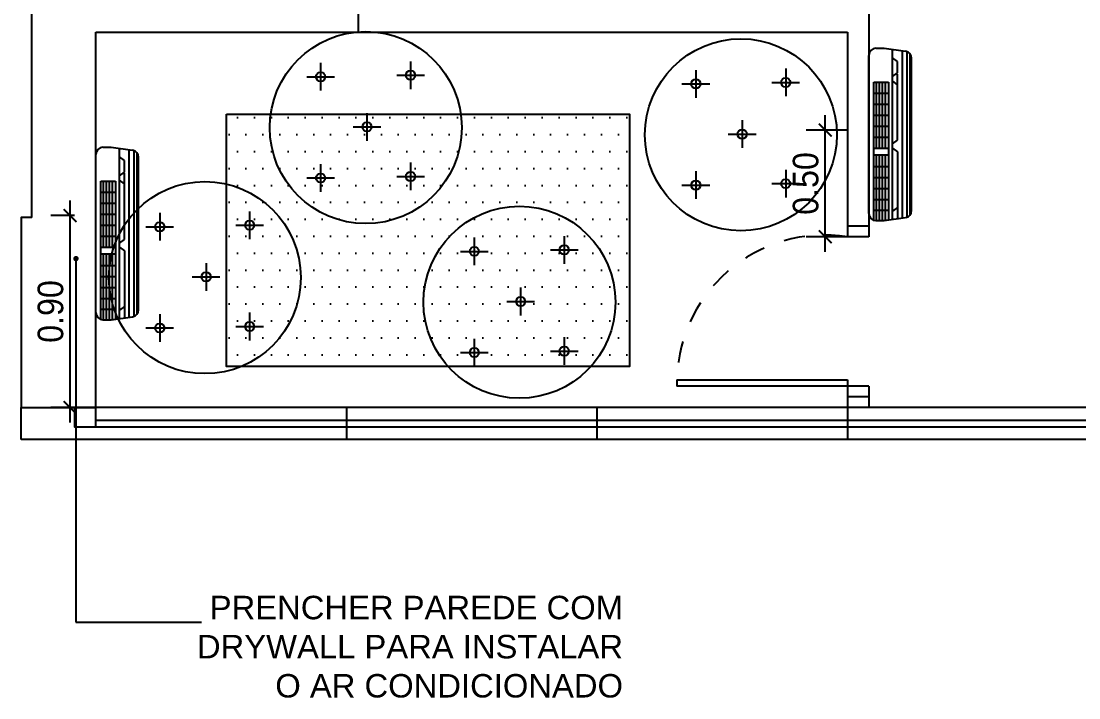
# Model space of a CAD drawing. Header units: millimetres. Extents: x 7034 to 7235, y -465 to -380.
# Drawn here: x 7173.009 to 7177.969, y -433.09 to -429.918 of the extents above; entities that cross this region are included whole.
import ezdxf

# ---------------------------------------------------------------- set-up
doc = ezdxf.new("R2010")
doc.units = ezdxf.units.MM
doc.header["$LTSCALE"] = 0.005
doc.linetypes.add('CONTINUO', pattern=[0])
doc.linetypes.add('DASHED', pattern=[19.05, 12.7, -6.35])
doc.layers.get('0').update_dxf_attribs({"linetype": 'CONTINUO'})
doc.layers.get('DEFPOINTS').update_dxf_attribs({"linetype": 'CONTINUO', "lineweight": 15})
for name, color, linetype in [('- COTAS', 12, 'Continuous'), ('0-COTAS', 12, 'Continuous'), ('ARQ-PEITORIAL', 4, 'Continuous'), ('ARQ-TEXTO', 3, 'Continuous'), ('ARQ_ALVENARIA', 6, 'Continuous'), ('ARQ_ESQUADRIA', 5, 'Continuous'), ('ARQ_JANELAALTA', 150, 'DASHED'), ('ARQ_MOBILIARIO 2', 252, 'Continuous'), ('ARQ_TXT_AMBIENTE', 3, 'Continuous'), ('JANELA', 10, 'Continuous'), ('NN_PISO', 8, 'Continuous')]:
    doc.layers.add(name, color=color, linetype=linetype)
doc.layers.add('AR CONDICIONADO', color=1, linetype='Continuous', lineweight=25)
doc.styles.add('50', font='ARIALN.TTF', dxfattribs={"height": 0.1})
doc.styles.add('ARQ', font='arial.ttf', dxfattribs={"width": 0.9})
doc.styles.get("Standard").update_dxf_attribs({"font": 'arial.ttf'})
doc.dimstyles.new('1-50', dxfattribs={"dimtxt": 0.12, "dimasz": 0.06, "dimexe": 0.09, "dimexo": 0.1, "dimgap": 0.03, "dimtad": 1, "dimzin": 0, "dimdsep": 46, "dimtxsty": 'ARQ', "dimblk": 'ARCHTICK', "dimcen": 0, "dimdle": 0.07, "dimclrd": 1, "dimclre": 1, "dimclrt": 7, "dimadec": 0, "dimazin": 0, "dimtm": 1e-09, "dimtfac": 1, "dimtofl": 0, "dimtmove": 2, "dimatfit": 3, "dimldrblk": 'ARCHTICK', "dimfxl": 1, "dimtolj": 1, "dimtzin": 0, "dimlwd": -1, "dimlwe": -1, "dimarcsym": 0})
doc.dimstyles.new('50', dxfattribs={"dimscale": 0, "dimtxt": 0.1, "dimasz": 0.025, "dimexe": 0.05, "dimexo": 0.05, "dimgap": 0.01, "dimtad": 1, "dimdec": 0, "dimlfac": 100, "dimzin": 0, "dimdsep": 46, "dimtxsty": '50', "dimblk": 'DOT', "dimcen": 0.02, "dimclrd": 1, "dimclre": 1, "dimclrt": 7, "dimadec": 0, "dimazin": 0, "dimtfac": 1, "dimtdec": 0, "dimtofl": 0, "dimtmove": 2, "dimatfit": 2, "dimldrblk": 'DOT', "dimfxl": 0.05, "dimtolj": 1, "dimtzin": 0, "dimlwd": -1, "dimarcsym": 0})

# ---------------------------------------------------------------- blocks, each defined once
blk = doc.blocks.new('_ArchTick')
at = {"color": 0, "linetype": 'ByBlock', "const_width": 0.15}
blk.add_lwpolyline([(-0.5, -0.5), (0.5, 0.5)], dxfattribs=at)
blk = doc.blocks.new('*D96')
at = {"layer": '- COTAS', "color": 1, "transparency": 16777216}
for p, q in [((7173.2387, -431.7986), (7173.2387, -430.7586)), ((7173.2592, -430.8286), (7173.1487, -430.8286)), ((7173.2592, -431.7286), (7173.1487, -431.7286))]:
    blk.add_line(p, q, dxfattribs=at)
at = {"layer": 'DEFPOINTS', "color": 0, "transparency": 16777216}
for p in [(7173.2387, -430.8286), (7173.3592, -430.8286), (7173.3592, -431.7286)]:
    blk.add_point(p, dxfattribs=at)
at = {"layer": '- COTAS', "color": 1, "transparency": 16777216, "xscale": 0.06, "yscale": 0.06, "zscale": 0.06}
for p, rotation in [((7173.2387, -430.8286), 90), ((7173.2387, -431.7286), 270)]:
    blk.add_blockref('_ArchTick', p, dxfattribs=dict(at, rotation=rotation))
at = {"layer": '- COTAS', "color": 7, "transparency": 16777216, "insert": (7173.1474, -431.2786), "char_height": 0.12, "attachment_point": 5, "rotation": 90, "style": 'ARQ'}
blk.add_mtext('\\A1;0.90', dxfattribs=at)
blk = doc.blocks.new('*D97')
at = {"layer": '- COTAS', "color": 1, "transparency": 16777216}
for p, q in [((7176.7798, -430.9986), (7176.7798, -430.3586)), ((7176.8842, -430.4286), (7176.6898, -430.4286)), ((7176.8842, -430.9286), (7176.6898, -430.9286))]:
    blk.add_line(p, q, dxfattribs=at)
at = {"layer": 'DEFPOINTS', "color": 0, "transparency": 16777216}
for p in [(7176.7798, -430.4286), (7176.9842, -430.4286), (7176.9842, -430.9286)]:
    blk.add_point(p, dxfattribs=at)
at = {"layer": '- COTAS', "color": 1, "transparency": 16777216, "xscale": 0.06, "yscale": 0.06, "zscale": 0.06}
for p, rotation in [((7176.7798, -430.4286), 90), ((7176.7798, -430.9286), 270)]:
    blk.add_blockref('_ArchTick', p, dxfattribs=dict(at, rotation=rotation))
at = {"layer": '- COTAS', "color": 7, "transparency": 16777216, "insert": (7176.6885, -430.6786), "char_height": 0.12, "attachment_point": 5, "rotation": 90, "style": 'ARQ'}
blk.add_mtext('\\A1;0.50', dxfattribs=at)
blk = doc.blocks.new('_DOT')
at = {"color": 0, "linetype": 'ByBlock'}
blk.add_line((-0.5, 0), (-1, 0), dxfattribs=at)
at = {"color": 0, "linetype": 'ByBlock', "const_width": 0.5}
blk.add_lwpolyline([(-0.25, 0, 1), (0.25, 0, 1)], format="xyb", close=True, dxfattribs=at)
blk = doc.blocks.new('DOT')
at = {"layer": 'ARQ-TEXTO', "color": 0, "linetype": 'ByBlock'}
blk.add_line((-0.5, 0), (-1, 0), dxfattribs=at)
at = {"layer": 'ARQ-TEXTO', "color": 0, "linetype": 'ByBlock', "const_width": 0.5}
blk.add_lwpolyline([(-0.25, 0, 1), (0.25, 0, 1)], format="xyb", close=True, dxfattribs=at)

msp = doc.modelspace()

# ---------------------------------------------------------------- hatches: boundary and pattern name
at = {"layer": 'ARQ_MOBILIARIO 2'}
h = msp.add_hatch(dxfattribs=at)
h.set_pattern_fill('DOTS', color=256, scale=0.05)
h.set_pattern_definition([(0, (110.91875, -33.018605), (0.0396875, 0.079375), [0, -0.079375])])
h.paths.add_polyline_path([(7173.9715, -430.3532), (7175.8625, -430.3532), (7175.8625, -431.5359), (7173.9715, -431.5359)])

# ---------------------------------------------------------------- linework, layer by layer
at = {"layer": 'AR CONDICIONADO', "color": 1}
for p, q in [((7176.9842, -430.8192), (7176.9842, -430.0781)), ((7177.0177, -430.0447), (7177.0566, -430.0447)), ((7177.0566, -430.0447), (7177.1571, -430.0584)), ((7177.0956, -430.8472), (7177.0956, -430.05)), ((7177.1415, -430.8409), (7177.1415, -430.0563)), ((7177.1635, -430.837), (7177.1635, -430.0602)), ((7177.1782, -430.8258), (7177.1782, -430.0715)), ((7177.1181, -430.1064), (7177.0956, -430.0892)), ((7177.1181, -430.1605), (7177.1181, -430.1064)), ((7177.1848, -430.8059), (7177.1848, -430.0914)), ((7177.0956, -430.1777), (7177.1181, -430.1605)), ((7177.1181, -430.4762), (7177.1181, -430.1654)), ((7177.0078, -430.2035), (7177.0767, -430.2035)), ((7177.0078, -430.5461), (7177.0078, -430.2035)), ((7177.021, -430.5127), (7177.021, -430.2035)), ((7177.0349, -430.5127), (7177.0349, -430.2035)), ((7177.0488, -430.5127), (7177.0488, -430.2035)), ((7177.0628, -430.5127), (7177.0628, -430.2035)), ((7177.0767, -430.2035), (7177.0767, -430.5461)), ((7177.1181, -430.2154), (7177.0956, -430.1982)), ((7177.0078, -430.2551), (7177.0767, -430.2551)), ((7177.0078, -430.3066), (7177.0767, -430.3066)), ((7177.0078, -430.3581), (7177.0767, -430.3581)), ((7177.0078, -430.4096), (7177.0767, -430.4096)), ((7177.0078, -430.4611), (7177.0767, -430.4611)), ((7177.0956, -430.4934), (7177.1181, -430.4762)), ((7173.3927, -430.5091), (7173.4316, -430.5091)), ((7173.4316, -430.5091), (7173.5321, -430.5229)), ((7173.4706, -431.3117), (7173.4706, -430.5145)), ((7173.5165, -431.3054), (7173.5165, -430.5208)), ((7173.5385, -431.3015), (7173.5385, -430.5247)), ((7177.0078, -430.5127), (7177.0767, -430.5127)), ((7177.0956, -430.5127), (7177.1181, -430.5299)), ((7173.3592, -431.2836), (7173.3592, -430.5425)), ((7173.4931, -430.5709), (7173.4706, -430.5537)), ((7173.4931, -430.625), (7173.4931, -430.5709)), ((7173.5532, -431.2903), (7173.5532, -430.5359)), ((7173.5598, -431.2704), (7173.5598, -430.5558)), ((7177.0078, -430.8511), (7177.0078, -430.5461)), ((7177.0767, -430.5461), (7177.0078, -430.5461)), ((7177.021, -430.8526), (7177.021, -430.5461)), ((7177.0349, -430.8526), (7177.0349, -430.5461)), ((7177.0488, -430.8526), (7177.0488, -430.5461)), ((7177.0628, -430.8517), (7177.0628, -430.5461)), ((7177.0767, -430.5461), (7177.0767, -430.8498)), ((7177.1181, -430.5299), (7177.1181, -430.8408)), ((7173.4706, -430.6422), (7173.4931, -430.625)), ((7177.0078, -430.5991), (7177.0767, -430.5991)), ((7173.3828, -430.668), (7173.4517, -430.668)), ((7173.3828, -431.0106), (7173.3828, -430.668)), ((7173.396, -430.9771), (7173.396, -430.668)), ((7173.4099, -430.9771), (7173.4099, -430.668)), ((7173.4238, -430.9771), (7173.4238, -430.668)), ((7173.4378, -430.9771), (7173.4378, -430.668)), ((7173.4517, -430.668), (7173.4517, -431.0106)), ((7173.4931, -430.6798), (7173.4706, -430.6626)), ((7173.4931, -430.9407), (7173.4931, -430.6298)), ((7177.0078, -430.6507), (7177.0767, -430.6507)), ((7173.3828, -430.7195), (7173.4517, -430.7195)), ((7177.0078, -430.7022), (7177.0767, -430.7022)), ((7173.3828, -430.771), (7173.4517, -430.771)), ((7177.0078, -430.7537), (7177.0767, -430.7537)), ((7173.3828, -430.8226), (7173.4517, -430.8226)), ((7177.0767, -430.8052), (7177.0078, -430.8052)), ((7177.1181, -430.7908), (7177.0956, -430.808)), ((7173.3828, -430.8741), (7173.4517, -430.8741)), ((7177.0177, -430.8526), (7177.0566, -430.8526)), ((7177.0566, -430.8526), (7177.1571, -430.8388)), ((7173.3828, -430.9256), (7173.4517, -430.9256)), ((7173.4706, -430.9579), (7173.4931, -430.9407)), ((7173.3828, -430.9771), (7173.4517, -430.9771)), ((7173.3828, -431.3156), (7173.3828, -431.0106)), ((7173.4517, -431.0106), (7173.3828, -431.0106)), ((7173.396, -431.317), (7173.396, -431.0106)), ((7173.4099, -431.317), (7173.4099, -431.0106)), ((7173.4238, -431.317), (7173.4238, -431.0106)), ((7173.4378, -431.3162), (7173.4378, -431.0106)), ((7173.4517, -431.0106), (7173.4517, -431.3143)), ((7173.4706, -430.9772), (7173.4931, -430.9944)), ((7173.4931, -430.9944), (7173.4931, -431.3053)), ((7173.3828, -431.0636), (7173.4517, -431.0636)), ((7173.3828, -431.1151), (7173.4517, -431.1151)), ((7173.3828, -431.1666), (7173.4517, -431.1666)), ((7173.3828, -431.2182), (7173.4517, -431.2182)), ((7173.4517, -431.2697), (7173.3828, -431.2697)), ((7173.4931, -431.2553), (7173.4706, -431.2725)), ((7173.3927, -431.317), (7173.4316, -431.317)), ((7173.4316, -431.317), (7173.5321, -431.3032))]:
    msp.add_line(p, q, dxfattribs=at)
for centre, start, end in [((7177.0177, -430.0781), 90, 180), ((7177.1513, -430.0914), 0, 80), ((7173.3927, -430.5425), 90, 180), ((7173.5263, -430.5558), 0, 80), ((7177.0177, -430.8192), 180, 270), ((7177.1513, -430.8059), 280.0623, 0.0623), ((7173.5263, -431.2704), 280.0623, 0.0623), ((7173.3927, -431.2836), 180, 270)]:
    msp.add_arc(centre, 0.0334, start, end, dxfattribs=at)
at = {"layer": 'ARQ-PEITORIAL'}
for p, q in [((7174.5892, -429.9686), (7176.8842, -429.9686)), ((7176.8842, -429.9686), (7176.8842, -430.8786)), ((7176.9842, -430.8786), (7176.8842, -430.8786)), ((7176.9842, -431.6786), (7176.8842, -431.6786)), ((7176.8842, -431.6786), (7176.8842, -431.7286)), ((7176.9842, -431.6786), (7176.9842, -431.7286))]:
    msp.add_line(p, q, dxfattribs=at)
msp.add_lwpolyline([(7176.8842, -429.8186), (7176.9842, -429.8186), (7176.9842, -430.0186), (7176.9842, -430.8786)], dxfattribs=at)
at = {"layer": 'ARQ_ALVENARIA'}
for p, q in [((7173.0592, -430.8386), (7173.0592, -425.2786)), ((7174.5892, -428.0686), (7174.5892, -429.9686)), ((7173.3592, -429.9686), (7174.5892, -429.9686))]:
    msp.add_line(p, q, dxfattribs=at)
msp.add_lwpolyline([(7173.0592, -430.8386), (7173.0092, -430.8386), (7173.0092, -431.7286), (7173.3592, -431.7286), (7173.3592, -430.8386), (7173.3592, -429.9686)], dxfattribs=at)
at = {"layer": 'ARQ_ESQUADRIA'}
for p, q in [((7176.8842, -430.8786), (7176.8842, -430.9286)), ((7176.9842, -430.8786), (7176.9842, -430.9286)), ((7176.9842, -430.9286), (7176.8842, -430.9286)), ((7176.0842, -431.5986), (7176.0842, -431.6286)), ((7176.0842, -431.5986), (7176.8842, -431.5986)), ((7176.8842, -431.5986), (7176.8842, -431.6286)), ((7176.8842, -431.6286), (7176.0842, -431.6286)), ((7176.9842, -431.6286), (7176.8842, -431.6286)), ((7176.8842, -431.6286), (7176.8842, -431.6786)), ((7176.9842, -431.6286), (7176.9842, -431.6786)), ((7174.5342, -431.7286), (7174.5342, -431.8786)), ((7175.7092, -431.7286), (7175.7092, -431.8786)), ((7176.8842, -431.7286), (7176.8842, -431.8786)), ((7173.3592, -431.7886), (7178.1842, -431.7886)), ((7173.3592, -431.8186), (7178.1842, -431.8186))]:
    msp.add_line(p, q, dxfattribs=at)
msp.add_lwpolyline([(7173.2592, -431.7286), (7173.2592, -431.8186), (7173.3592, -431.8186), (7173.3592, -431.7286)], close=True, dxfattribs=at)
at = {"layer": 'ARQ_JANELAALTA'}
msp.add_arc((7176.7774, -431.6136), 0.6933, 81.1321, 181.2398, dxfattribs=at)
at = {"layer": 'ARQ_MOBILIARIO 2'}
msp.add_lwpolyline([(7173.9715, -430.3532), (7175.8625, -430.3532), (7175.8625, -431.5359), (7173.9715, -431.5359)], close=True, dxfattribs=at)
at = {"layer": 'JANELA'}
for p, q in [((7173.0092, -431.8786), (7173.0092, -431.7286)), ((7178.0592, -431.7286), (7173.3592, -431.7286)), ((7187.0592, -431.8786), (7173.0092, -431.8786))]:
    msp.add_line(p, q, dxfattribs=at)
at = {"layer": 'NN_PISO'}
for p, q in [((7174.4136, -430.1133), (7174.4136, -430.2433)), ((7174.8353, -430.1062), (7174.8353, -430.2362)), ((7174.3487, -430.1783), (7174.4786, -430.1783)), ((7174.7703, -430.1712), (7174.9003, -430.1712)), ((7176.173, -430.1469), (7176.173, -430.2768)), ((7176.5946, -430.1398), (7176.5946, -430.2698)), ((7176.108, -430.2119), (7176.238, -430.2119)), ((7176.5296, -430.2048), (7176.6596, -430.2048)), ((7174.6309, -430.3484), (7174.6309, -430.4783)), ((7174.566, -430.4134), (7174.6959, -430.4134)), ((7176.3903, -430.382), (7176.3903, -430.5119)), ((7176.3253, -430.447), (7176.4553, -430.447)), ((7174.4136, -430.5878), (7174.4136, -430.7178)), ((7174.8353, -430.5807), (7174.8353, -430.7107)), ((7176.173, -430.6214), (7176.173, -430.7513)), ((7176.5946, -430.6143), (7176.5946, -430.7443)), ((7174.3487, -430.6528), (7174.4786, -430.6528)), ((7174.7703, -430.6457), (7174.9003, -430.6457)), ((7176.108, -430.6864), (7176.238, -430.6864)), ((7176.5296, -430.6793), (7176.6596, -430.6793)), ((7173.6591, -430.8165), (7173.6591, -430.9465)), ((7174.0808, -430.8095), (7174.0808, -430.9394)), ((7174.0158, -430.8744), (7174.1457, -430.8744)), ((7173.5941, -430.8815), (7173.7241, -430.8815)), ((7175.556, -430.9248), (7175.556, -431.0547)), ((7175.1343, -430.9318), (7175.1343, -431.0618)), ((7175.0693, -430.9968), (7175.1993, -430.9968)), ((7175.491, -430.9898), (7175.621, -430.9898)), ((7173.8764, -431.0516), (7173.8764, -431.1816)), ((7173.8114, -431.1166), (7173.9414, -431.1166)), ((7175.3516, -431.1669), (7175.3516, -431.2969)), ((7175.2867, -431.2319), (7175.4166, -431.2319)), ((7173.6591, -431.291), (7173.6591, -431.421)), ((7174.0808, -431.284), (7174.0808, -431.4139)), ((7173.5941, -431.356), (7173.7241, -431.356)), ((7174.0158, -431.3489), (7174.1457, -431.3489)), ((7175.1343, -431.4063), (7175.1343, -431.5363)), ((7175.556, -431.3993), (7175.556, -431.5292)), ((7175.491, -431.4643), (7175.621, -431.4643)), ((7175.0693, -431.4713), (7175.1993, -431.4713))]:
    msp.add_line(p, q, dxfattribs=at)
for centre, radius in [((7174.6252, -430.4168), 0.45), ((7176.3845, -430.4504), 0.45), ((7174.4136, -430.1783), 0.0217), ((7174.8353, -430.1712), 0.0217), ((7176.173, -430.2119), 0.0217), ((7176.5946, -430.2048), 0.0217), ((7174.6309, -430.4134), 0.0217), ((7176.3903, -430.447), 0.0217), ((7174.8353, -430.6457), 0.0217), ((7173.8707, -431.12), 0.45), ((7174.4136, -430.6528), 0.0217), ((7176.173, -430.6864), 0.0217), ((7176.5946, -430.6793), 0.0217), ((7175.3459, -431.2354), 0.45), ((7173.6591, -430.8815), 0.0217), ((7174.0808, -430.8744), 0.0217), ((7175.556, -430.9898), 0.0217), ((7175.1343, -430.9968), 0.0217), ((7173.8764, -431.1166), 0.0217), ((7175.3516, -431.2319), 0.0217), ((7173.6591, -431.356), 0.0217), ((7174.0808, -431.3489), 0.0217), ((7175.1343, -431.4713), 0.0217), ((7175.556, -431.4643), 0.0217)]:
    msp.add_circle(centre, radius, dxfattribs=at)

# ---------------------------------------------------------------- texts
at = {"layer": 'ARQ_TXT_AMBIENTE', "insert": (7175.8316, -432.6113), "char_height": 0.11, "attachment_point": 3}
msp.add_mtext_dynamic_manual_height_columns('PRENCHER PAREDE COM DRYWALL PARA INSTALAR O AR CONDICIONADO', width=2.069995, gutter_width=12.5, heights=[0], dxfattribs=at)

# ---------------------------------------------------------------- dimensions: what is measured, and where the dimension line sits
at = {"layer": '- COTAS'}
for base, p1, p2, picture, middle in [((7176.7798, -430.4286), (7176.9842, -430.9286), (7176.9842, -430.4286), '*D97', (7176.6885, -430.6786)), ((7173.2387, -430.8286), (7173.3592, -431.7286), (7173.3592, -430.8286), '*D96', (7173.1474, -431.2786))]:
    dim = msp.add_linear_dim(base=base, p1=p1, p2=p2, angle=90, dimstyle='1-50', dxfattribs=at)
    dim.commit()
    dim.dimension.update_dxf_attribs({"geometry": picture, "text_midpoint": middle})

# ---------------------------------------------------------------- leaders
at = {"layer": '0-COTAS'}
msp.add_leader([(7173.2663, -431.0309), (7173.2663, -432.7349), (7173.8543, -432.7349)], dimstyle='50', override={"dimscale": 1, "dimtad": 0, "dimldrblk": 'DOT'}, dxfattribs=at)

doc.saveas('drawing.dxf')
